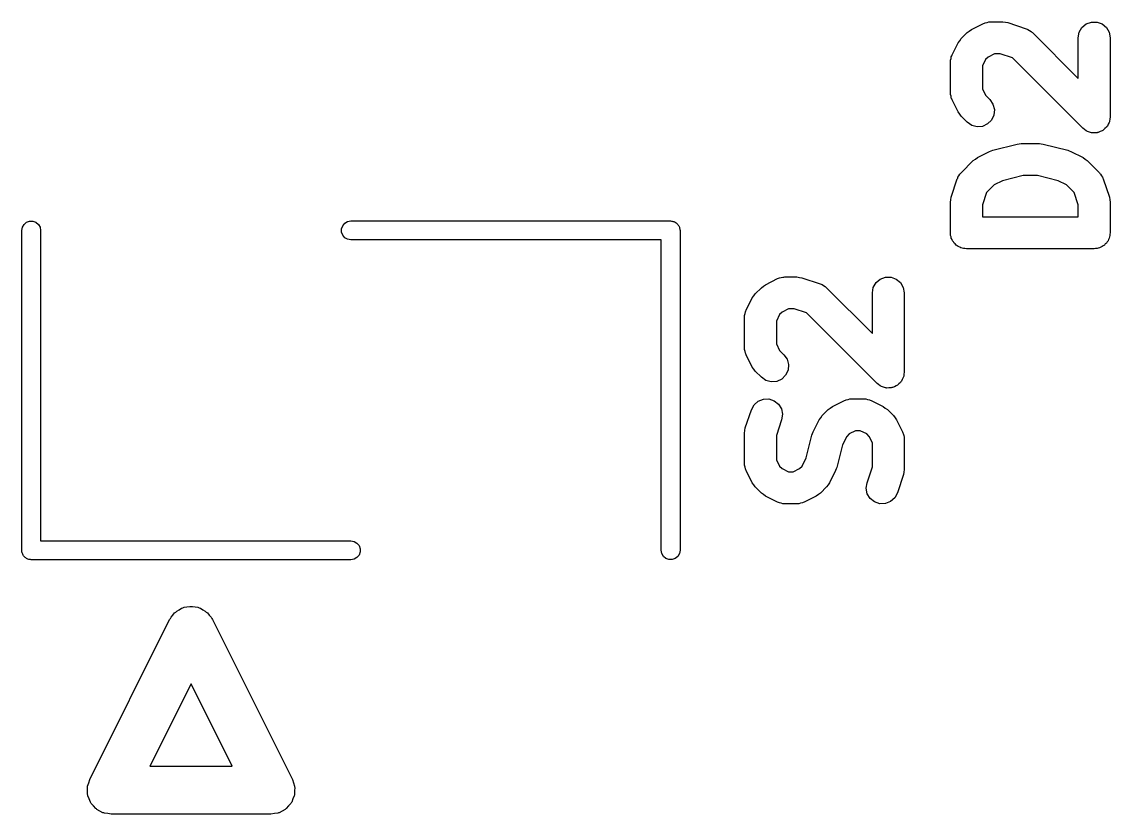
# Model space of a CAD drawing. Extents: x 51 to 137, y -158 to -25.
# Drawn here: x 115.11 to 123.76, y -48.21 to -41.91 of the extents above; entities that cross this region are included whole.
import ezdxf

# ---------------------------------------------------------------- set-up
doc = ezdxf.new("R2010")
doc.units = 0
doc.header["$MEASUREMENT"] = 0
doc.layers.add('BLACK', color=7, linetype='CONTINUOUS')

msp = doc.modelspace()

# ---------------------------------------------------------------- linework, layer by layer
at = {"layer": 'Black'}
for p, q in [((122.659, -41.9761), (122.755, -41.9277)), ((122.755, -41.9277), (122.762, -41.9256)), ((122.762, -41.9256), (122.769, -41.922)), ((122.769, -41.922), (122.783, -41.9194)), ((122.783, -41.9194), (122.798, -41.9151)), ((122.798, -41.9151), (122.805, -41.9156)), ((122.805, -41.9156), (122.812, -41.9143)), ((122.812, -41.9143), (122.909, -41.9143)), ((122.909, -41.9143), (122.929, -41.9178)), ((122.929, -41.9178), (122.949, -41.9208)), ((122.949, -41.9208), (123.094, -41.9692)), ((123.537, -41.9597), (123.571, -41.9313)), ((123.571, -41.9313), (123.613, -41.9162)), ((123.613, -41.9162), (123.657, -41.9162)), ((123.657, -41.9162), (123.698, -41.9313)), ((123.698, -41.9313), (123.732, -41.9597)), ((122.577, -42.0483), (122.626, -41.9999)), ((122.626, -41.9999), (122.642, -41.9882)), ((122.642, -41.9882), (122.659, -41.9761)), ((123.094, -41.9692), (123.101, -41.9727)), ((123.101, -41.9727), (123.108, -41.9746)), ((123.108, -41.9746), (123.12, -41.9831)), ((123.12, -41.9831), (123.133, -41.9902)), ((123.133, -41.9902), (123.138, -41.9957)), ((123.138, -41.9957), (123.144, -41.9999)), ((123.144, -41.9999), (123.508, -42.3637)), ((123.508, -42.0413), (123.515, -41.9979)), ((123.515, -41.9979), (123.537, -41.9597)), ((123.732, -41.9597), (123.754, -41.9979)), ((123.754, -41.9979), (123.762, -42.0413)), ((122.505, -42.178), (122.553, -42.0813)), ((122.553, -42.0813), (122.566, -42.0649)), ((122.566, -42.0649), (122.577, -42.0483)), ((123.508, -42.3637), (123.508, -42.0413)), ((123.762, -42.0413), (123.762, -42.6703)), ((122.497, -42.2061), (122.499, -42.1914)), ((122.499, -42.1914), (122.503, -42.1851)), ((122.503, -42.1851), (122.505, -42.178)), ((122.791, -42.1941), (122.771, -42.2133)), ((122.842, -42.1683), (122.791, -42.1941)), ((122.888, -42.1683), (122.842, -42.1683)), ((122.985, -42.2007), (122.888, -42.1683)), ((123.545, -42.7601), (122.985, -42.2007)), ((122.492, -42.2203), (122.497, -42.2061)), ((122.493, -42.2276), (122.492, -42.2203)), ((122.492, -42.2348), (122.493, -42.2276)), ((122.492, -42.4767), (122.492, -42.2348)), ((122.771, -42.2133), (122.746, -42.2648)), ((122.746, -42.2648), (122.746, -42.4468)), ((122.746, -42.4468), (122.771, -42.4983)), ((122.493, -42.484), (122.492, -42.4767)), ((122.492, -42.4913), (122.493, -42.484)), ((122.497, -42.5055), (122.492, -42.4913)), ((122.499, -42.5202), (122.497, -42.5055)), ((122.503, -42.5265), (122.499, -42.5202)), ((122.505, -42.5335), (122.503, -42.5265)), ((122.553, -42.6303), (122.505, -42.5335)), ((122.771, -42.4983), (122.805, -42.5321)), ((122.805, -42.5321), (122.83, -42.5682)), ((122.566, -42.6466), (122.553, -42.6303)), ((122.83, -42.5682), (122.842, -42.6108)), ((122.842, -42.6108), (122.838, -42.6548)), ((122.577, -42.6633), (122.566, -42.6466)), ((122.626, -42.7117), (122.577, -42.6633)), ((122.662, -42.737), (122.626, -42.7117)), ((122.819, -42.6947), (122.788, -42.7259)), ((122.838, -42.6548), (122.819, -42.6947)), ((123.754, -42.7137), (123.746, -42.7281)), ((123.755, -42.7082), (123.754, -42.7137)), ((123.757, -42.7031), (123.755, -42.7082)), ((123.759, -42.6866), (123.757, -42.7031)), ((123.762, -42.6703), (123.759, -42.6866)), ((122.704, -42.7484), (122.662, -42.737)), ((122.748, -42.7446), (122.704, -42.7484)), ((122.788, -42.7259), (122.748, -42.7446)), ((123.558, -42.7696), (123.545, -42.7601)), ((123.571, -42.7803), (123.558, -42.7696)), ((123.576, -42.7822), (123.571, -42.7803)), ((123.581, -42.7854), (123.576, -42.7822)), ((123.597, -42.7897), (123.581, -42.7854)), ((123.613, -42.7953), (123.597, -42.7897)), ((123.618, -42.7953), (123.613, -42.7953)), ((123.624, -42.7968), (123.618, -42.7953)), ((123.64, -42.7953), (123.624, -42.7968)), ((123.657, -42.7953), (123.64, -42.7953)), ((123.662, -42.7934), (123.657, -42.7953)), ((123.667, -42.7929), (123.662, -42.7934)), ((123.683, -42.7859), (123.667, -42.7929)), ((123.698, -42.7803), (123.683, -42.7859)), ((123.702, -42.7767), (123.698, -42.7803)), ((123.707, -42.7743), (123.702, -42.7767)), ((123.719, -42.7626), (123.707, -42.7743)), ((123.732, -42.7519), (123.719, -42.7626)), ((123.735, -42.7471), (123.732, -42.7519)), ((123.739, -42.7431), (123.735, -42.7471)), ((123.746, -42.7281), (123.739, -42.7431)), ((122.83, -42.9341), (123.023, -42.8857)), ((123.023, -42.8857), (123.039, -42.8846)), ((123.039, -42.8846), (123.054, -42.8819)), ((123.054, -42.8819), (123.199, -42.8819)), ((123.199, -42.8819), (123.214, -42.8846)), ((123.214, -42.8846), (123.23, -42.8857)), ((123.23, -42.8857), (123.424, -42.9341)), ((122.707, -42.9921), (122.804, -42.9437)), ((122.804, -42.9437), (122.817, -42.9398)), ((122.817, -42.9398), (122.83, -42.9341)), ((123.424, -42.9341), (123.436, -42.9398)), ((123.436, -42.9398), (123.45, -42.9437)), ((123.45, -42.9437), (123.546, -42.9921)), ((122.577, -43.1127), (122.674, -43.0159)), ((122.674, -43.0159), (122.691, -43.0042)), ((122.691, -43.0042), (122.707, -42.9921)), ((123.546, -42.9921), (123.563, -43.0042)), ((123.563, -43.0042), (123.579, -43.0159)), ((123.579, -43.0159), (123.676, -43.1127)), ((122.55, -43.1559), (122.552, -43.1488)), ((122.552, -43.1488), (122.56, -43.1366)), ((122.56, -43.1366), (122.568, -43.1235)), ((122.568, -43.1235), (122.573, -43.1187)), ((122.573, -43.1187), (122.577, -43.1127)), ((123.07, -43.1359), (122.905, -43.1771)), ((123.184, -43.1359), (123.07, -43.1359)), ((123.348, -43.1771), (123.184, -43.1359)), ((123.676, -43.1127), (123.68, -43.1186)), ((123.68, -43.1186), (123.686, -43.1235)), ((123.686, -43.1235), (123.693, -43.1366)), ((123.693, -43.1366), (123.701, -43.1488)), ((123.701, -43.1488), (123.703, -43.1559)), ((122.498, -43.3074), (122.547, -43.1623)), ((122.547, -43.1623), (122.55, -43.1559)), ((122.839, -43.2101), (122.778, -43.2711)), ((122.905, -43.1771), (122.839, -43.2101)), ((123.414, -43.2101), (123.348, -43.1771)), ((123.475, -43.2711), (123.414, -43.2101)), ((123.703, -43.1559), (123.707, -43.1623)), ((123.707, -43.1623), (123.755, -43.3074)), ((122.495, -43.3276), (122.498, -43.3074)), ((122.778, -43.2711), (122.746, -43.3682)), ((123.508, -43.3682), (123.475, -43.2711)), ((123.755, -43.3074), (123.758, -43.3276)), ((122.492, -43.3476), (122.495, -43.3276)), ((122.492, -43.5895), (122.492, -43.3476)), ((122.746, -43.3682), (122.746, -43.4625)), ((123.508, -43.4625), (123.508, -43.3682)), ((123.758, -43.3276), (123.762, -43.3476)), ((123.762, -43.3476), (123.762, -43.5895)), ((115.151, -43.5062), (115.176, -43.4973)), ((115.176, -43.4973), (115.202, -43.4973)), ((115.202, -43.4973), (115.227, -43.5062)), ((117.703, -43.5007), (117.729, -43.4962)), ((117.729, -43.4962), (120.269, -43.4962)), ((120.269, -43.4962), (120.275, -43.4973)), ((120.275, -43.4973), (120.282, -43.4973)), ((120.282, -43.4973), (120.288, -43.4996)), ((122.746, -43.4625), (123.508, -43.4625)), ((115.114, -43.5712), (115.119, -43.5455)), ((115.114, -46.1112), (115.114, -43.5712)), ((115.119, -43.5455), (115.132, -43.523)), ((115.132, -43.523), (115.151, -43.5062)), ((115.227, -43.5062), (115.246, -43.523)), ((115.246, -43.523), (115.259, -43.5455)), ((115.259, -43.5455), (115.264, -43.5712)), ((115.264, -43.5712), (115.264, -46.0362)), ((117.655, -43.5582), (117.664, -43.5337)), ((117.655, -43.5842), (117.655, -43.5582)), ((117.664, -43.6087), (117.655, -43.5842)), ((117.664, -43.5337), (117.681, -43.5137)), ((117.681, -43.5137), (117.703, -43.5007)), ((120.288, -43.4996), (120.295, -43.5007)), ((120.295, -43.5007), (120.3, -43.504)), ((120.3, -43.504), (120.306, -43.5062)), ((120.306, -43.5062), (120.312, -43.5105)), ((120.312, -43.5105), (120.317, -43.5137)), ((120.317, -43.5137), (120.321, -43.5188)), ((120.321, -43.5188), (120.326, -43.523)), ((120.326, -43.523), (120.33, -43.5287)), ((120.33, -43.5287), (120.334, -43.5337)), ((120.334, -43.5337), (120.336, -43.5399)), ((120.336, -43.5399), (120.339, -43.5455)), ((120.339, -43.5455), (120.341, -43.552)), ((120.341, -43.552), (120.343, -43.5582)), ((120.343, -43.5582), (120.343, -43.5647)), ((120.343, -43.5647), (120.344, -43.5712)), ((120.344, -43.5712), (120.344, -46.1112)), ((117.681, -43.6287), (117.664, -43.6087)), ((117.703, -43.6417), (117.681, -43.6287)), ((117.729, -43.6462), (117.703, -43.6417)), ((120.194, -43.6462), (117.729, -43.6462)), ((120.194, -46.1112), (120.194, -43.6462)), ((122.494, -43.6004), (122.492, -43.5895)), ((122.494, -43.6116), (122.494, -43.6004)), ((122.497, -43.622), (122.494, -43.6116)), ((122.499, -43.6329), (122.497, -43.622)), ((122.505, -43.6426), (122.499, -43.6329)), ((122.509, -43.653), (122.505, -43.6426)), ((122.516, -43.6615), (122.509, -43.653)), ((122.521, -43.6711), (122.516, -43.6615)), ((122.53, -43.6783), (122.521, -43.6711)), ((123.732, -43.6711), (123.723, -43.6783)), ((123.737, -43.6615), (123.732, -43.6711)), ((123.745, -43.653), (123.737, -43.6615)), ((123.748, -43.6426), (123.745, -43.653)), ((123.754, -43.6329), (123.748, -43.6426)), ((123.756, -43.622), (123.754, -43.6329)), ((123.76, -43.6116), (123.756, -43.622)), ((123.762, -43.5895), (123.76, -43.6004)), ((123.76, -43.6004), (123.76, -43.6116)), ((122.537, -43.6868), (122.53, -43.6783)), ((122.547, -43.6923), (122.537, -43.6868)), ((122.555, -43.6995), (122.547, -43.6923)), ((122.566, -43.7033), (122.555, -43.6995)), ((122.575, -43.7088), (122.566, -43.7033)), ((122.586, -43.7108), (122.575, -43.7088)), ((122.597, -43.7146), (122.586, -43.7108)), ((122.608, -43.7146), (122.597, -43.7146)), ((122.619, -43.7165), (122.608, -43.7146)), ((123.635, -43.7165), (122.619, -43.7165)), ((123.646, -43.7146), (123.635, -43.7165)), ((123.657, -43.7146), (123.646, -43.7146)), ((123.667, -43.7108), (123.657, -43.7146)), ((123.678, -43.7088), (123.667, -43.7108)), ((123.688, -43.7033), (123.678, -43.7088)), ((123.698, -43.6995), (123.688, -43.7033)), ((123.707, -43.6923), (123.698, -43.6995)), ((123.716, -43.6868), (123.707, -43.6923)), ((123.723, -43.6783), (123.716, -43.6868)), ((120.99, -44.0257), (121.006, -44.014)), ((121.006, -44.014), (121.023, -44.0019)), ((121.023, -44.0019), (121.119, -43.9535)), ((121.119, -43.9535), (121.126, -43.9514)), ((121.126, -43.9514), (121.133, -43.9478)), ((121.133, -43.9478), (121.147, -43.9452)), ((121.147, -43.9452), (121.162, -43.9409)), ((121.162, -43.9409), (121.169, -43.9414)), ((121.169, -43.9414), (121.176, -43.9401)), ((121.176, -43.9401), (121.273, -43.9401)), ((121.273, -43.9401), (121.293, -43.9436)), ((121.293, -43.9436), (121.313, -43.9466)), ((121.313, -43.9466), (121.458, -43.995)), ((121.458, -43.995), (121.465, -43.9985)), ((121.465, -43.9985), (121.472, -44.0004)), ((121.472, -44.0004), (121.484, -44.0089)), ((121.484, -44.0089), (121.497, -44.016)), ((121.497, -44.016), (121.502, -44.0215)), ((121.879, -44.0237), (121.901, -43.9855)), ((121.901, -43.9855), (121.935, -43.9571)), ((121.935, -43.9571), (121.977, -43.942)), ((121.977, -43.942), (122.021, -43.942)), ((122.021, -43.942), (122.062, -43.9571)), ((122.062, -43.9571), (122.096, -43.9855)), ((122.096, -43.9855), (122.118, -44.0237)), ((120.917, -44.1071), (120.93, -44.0907)), ((120.93, -44.0907), (120.941, -44.0741)), ((120.941, -44.0741), (120.99, -44.0257)), ((121.502, -44.0215), (121.508, -44.0257)), ((121.508, -44.0257), (121.872, -44.3895)), ((121.872, -44.0671), (121.879, -44.0237)), ((121.872, -44.3895), (121.872, -44.0671)), ((122.118, -44.0237), (122.126, -44.0671)), ((122.126, -44.0671), (122.126, -44.6961)), ((120.869, -44.2038), (120.917, -44.1071)), ((120.856, -44.2461), (120.861, -44.2318)), ((120.857, -44.2534), (120.856, -44.2461)), ((120.856, -44.2606), (120.857, -44.2534)), ((120.856, -44.5025), (120.856, -44.2606)), ((120.861, -44.2318), (120.863, -44.2172)), ((120.863, -44.2172), (120.867, -44.2108)), ((120.867, -44.2108), (120.869, -44.2038)), ((121.135, -44.2391), (121.11, -44.2906)), ((121.155, -44.2199), (121.135, -44.2391)), ((121.206, -44.1941), (121.155, -44.2199)), ((121.252, -44.1941), (121.206, -44.1941)), ((121.349, -44.2265), (121.252, -44.1941)), ((121.909, -44.7859), (121.349, -44.2265)), ((121.11, -44.2906), (121.11, -44.4726)), ((120.857, -44.5097), (120.856, -44.5025)), ((120.856, -44.5171), (120.857, -44.5097)), ((120.861, -44.5313), (120.856, -44.5171)), ((120.863, -44.546), (120.861, -44.5313)), ((121.11, -44.4726), (121.135, -44.5241)), ((121.135, -44.5241), (121.169, -44.5579)), ((120.867, -44.5523), (120.863, -44.546)), ((120.869, -44.5593), (120.867, -44.5523)), ((120.917, -44.6561), (120.869, -44.5593)), ((121.169, -44.5579), (121.194, -44.594)), ((121.194, -44.594), (121.206, -44.6366)), ((120.93, -44.6724), (120.917, -44.6561)), ((120.941, -44.6891), (120.93, -44.6724)), ((120.99, -44.7375), (120.941, -44.6891)), ((121.202, -44.6805), (121.183, -44.7205)), ((121.206, -44.6366), (121.202, -44.6805)), ((122.126, -44.6961), (122.123, -44.7124)), ((121.026, -44.7628), (120.99, -44.7375)), ((121.068, -44.7742), (121.026, -44.7628)), ((121.112, -44.7703), (121.068, -44.7742)), ((121.152, -44.7517), (121.112, -44.7703)), ((121.183, -44.7205), (121.152, -44.7517)), ((121.922, -44.7954), (121.909, -44.7859)), ((121.935, -44.806), (121.922, -44.7954)), ((122.083, -44.7884), (122.071, -44.8001)), ((122.096, -44.7777), (122.083, -44.7884)), ((122.099, -44.7728), (122.096, -44.7777)), ((122.103, -44.7689), (122.099, -44.7728)), ((122.11, -44.7539), (122.103, -44.7689)), ((122.118, -44.7395), (122.11, -44.7539)), ((122.119, -44.734), (122.118, -44.7395)), ((122.121, -44.7289), (122.119, -44.734)), ((122.123, -44.7124), (122.121, -44.7289)), ((121.94, -44.808), (121.935, -44.806)), ((121.945, -44.8112), (121.94, -44.808)), ((121.961, -44.8155), (121.945, -44.8112)), ((121.977, -44.8211), (121.961, -44.8155)), ((121.982, -44.8211), (121.977, -44.8211)), ((121.988, -44.8226), (121.982, -44.8211)), ((122.004, -44.8211), (121.988, -44.8226)), ((122.021, -44.8211), (122.004, -44.8211)), ((122.026, -44.8192), (122.021, -44.8211)), ((122.031, -44.8187), (122.026, -44.8192)), ((122.047, -44.8117), (122.031, -44.8187)), ((122.062, -44.806), (122.047, -44.8117)), ((122.066, -44.8024), (122.062, -44.806)), ((122.071, -44.8001), (122.066, -44.8024)), ((120.911, -44.9946), (120.932, -44.9558)), ((120.932, -44.9558), (120.965, -44.9265)), ((120.965, -44.9265), (121.006, -44.9103)), ((121.006, -44.9103), (121.05, -44.9091)), ((121.05, -44.9091), (121.091, -44.923)), ((121.091, -44.923), (121.126, -44.9505)), ((121.126, -44.9505), (121.149, -44.988)), ((121.538, -44.9816), (121.555, -44.9695)), ((121.555, -44.9695), (121.652, -44.9211)), ((121.652, -44.9211), (121.659, -44.919)), ((121.659, -44.919), (121.665, -44.9154)), ((121.665, -44.9154), (121.68, -44.9128)), ((121.68, -44.9128), (121.694, -44.9086)), ((121.694, -44.9086), (121.701, -44.909)), ((121.701, -44.909), (121.708, -44.9077)), ((121.708, -44.9077), (121.805, -44.9077)), ((121.805, -44.9077), (121.812, -44.909)), ((121.812, -44.909), (121.82, -44.9086)), ((121.82, -44.9086), (121.834, -44.9128)), ((121.834, -44.9128), (121.849, -44.9154)), ((121.849, -44.9154), (121.855, -44.919)), ((121.855, -44.919), (121.862, -44.9211)), ((121.862, -44.9211), (121.959, -44.9695)), ((121.959, -44.9695), (121.975, -44.9816)), ((120.862, -45.1397), (120.911, -44.9946)), ((121.149, -44.988), (121.158, -45.0313)), ((121.158, -45.0313), (121.151, -45.0749)), ((121.462, -45.0583), (121.473, -45.0417)), ((121.473, -45.0417), (121.522, -44.9933)), ((121.522, -44.9933), (121.538, -44.9816)), ((121.975, -44.9816), (121.992, -44.9933)), ((121.992, -44.9933), (122.04, -45.0417)), ((122.04, -45.0417), (122.052, -45.0584)), ((120.859, -45.1598), (120.862, -45.1397)), ((121.151, -45.0749), (121.11, -45.2005)), ((121.401, -45.1715), (121.45, -45.0747)), ((121.45, -45.0747), (121.462, -45.0583)), ((122.052, -45.0584), (122.064, -45.0747)), ((122.064, -45.0747), (122.112, -45.1715)), ((120.856, -45.1799), (120.859, -45.1598)), ((120.856, -45.4218), (120.856, -45.1799)), ((121.11, -45.2005), (121.11, -45.3918)), ((121.347, -45.3774), (121.392, -45.1974)), ((121.392, -45.1974), (121.397, -45.1848)), ((121.397, -45.1848), (121.401, -45.1715)), ((121.668, -45.2067), (121.635, -45.2726)), ((121.687, -45.1875), (121.668, -45.2067)), ((121.738, -45.1617), (121.687, -45.1875)), ((121.775, -45.1617), (121.738, -45.1617)), ((121.827, -45.1875), (121.775, -45.1617)), ((121.846, -45.2067), (121.827, -45.1875)), ((121.872, -45.2582), (121.846, -45.2067)), ((122.112, -45.1715), (122.114, -45.1785)), ((122.114, -45.1785), (122.118, -45.1848)), ((122.118, -45.1848), (122.121, -45.1995)), ((122.121, -45.1995), (122.125, -45.2137)), ((122.125, -45.2137), (122.124, -45.221)), ((122.124, -45.221), (122.126, -45.2282)), ((122.126, -45.2282), (122.126, -45.4702)), ((121.635, -45.2726), (121.59, -45.4526)), ((121.872, -45.4495), (121.872, -45.2582)), ((121.11, -45.3918), (121.135, -45.4433)), ((121.314, -45.4433), (121.347, -45.3774)), ((120.857, -45.429), (120.856, -45.4218)), ((120.856, -45.4363), (120.857, -45.429)), ((120.861, -45.4505), (120.856, -45.4363)), ((120.863, -45.4652), (120.861, -45.4505)), ((120.867, -45.4716), (120.863, -45.4652)), ((120.869, -45.4786), (120.867, -45.4716)), ((120.917, -45.5753), (120.869, -45.4786)), ((121.135, -45.4433), (121.155, -45.4625)), ((121.155, -45.4625), (121.206, -45.4883)), ((121.206, -45.4883), (121.243, -45.4883)), ((121.243, -45.4883), (121.294, -45.4625)), ((121.294, -45.4625), (121.314, -45.4433)), ((121.58, -45.4786), (121.532, -45.5753)), ((121.584, -45.4653), (121.58, -45.4786)), ((121.59, -45.4526), (121.584, -45.4653)), ((121.83, -45.5751), (121.872, -45.4495)), ((122.126, -45.4702), (122.122, -45.4902)), ((122.119, -45.5103), (122.071, -45.6555)), ((122.122, -45.4902), (122.119, -45.5103)), ((120.93, -45.5917), (120.917, -45.5753)), ((120.941, -45.6083), (120.93, -45.5917)), ((120.99, -45.6567), (120.941, -45.6083)), ((121.006, -45.6684), (120.99, -45.6567)), ((121.459, -45.6567), (121.443, -45.6684)), ((121.508, -45.6083), (121.459, -45.6567)), ((121.52, -45.5917), (121.508, -45.6083)), ((121.532, -45.5753), (121.52, -45.5917)), ((121.823, -45.6188), (121.83, -45.5751)), ((121.832, -45.662), (121.823, -45.6188)), ((122.071, -45.6555), (122.05, -45.6942)), ((121.023, -45.6805), (121.006, -45.6684)), ((121.119, -45.7289), (121.023, -45.6805)), ((121.126, -45.731), (121.119, -45.7289)), ((121.133, -45.7346), (121.126, -45.731)), ((121.147, -45.7372), (121.133, -45.7346)), ((121.162, -45.7415), (121.147, -45.7372)), ((121.169, -45.741), (121.162, -45.7415)), ((121.176, -45.7423), (121.169, -45.741)), ((121.273, -45.7423), (121.176, -45.7423)), ((121.28, -45.741), (121.273, -45.7423)), ((121.287, -45.7415), (121.28, -45.741)), ((121.302, -45.7372), (121.287, -45.7415)), ((121.316, -45.7346), (121.302, -45.7372)), ((121.323, -45.731), (121.316, -45.7346)), ((121.33, -45.7289), (121.323, -45.731)), ((121.426, -45.6805), (121.33, -45.7289)), ((121.443, -45.6684), (121.426, -45.6805)), ((121.855, -45.6996), (121.832, -45.662)), ((121.89, -45.727), (121.855, -45.6996)), ((121.932, -45.7409), (121.89, -45.727)), ((121.976, -45.7397), (121.932, -45.7409)), ((122.017, -45.7235), (121.976, -45.7397)), ((122.05, -45.6942), (122.017, -45.7235)), ((115.264, -46.0362), (117.729, -46.0362)), ((117.729, -46.0362), (117.755, -46.0407)), ((117.755, -46.0407), (117.777, -46.0537)), ((117.777, -46.0537), (117.794, -46.0737)), ((117.794, -46.0737), (117.803, -46.0982)), ((115.115, -46.1177), (115.114, -46.1112)), ((115.115, -46.1242), (115.115, -46.1177)), ((115.117, -46.1304), (115.115, -46.1242)), ((115.119, -46.1369), (115.117, -46.1304)), ((115.122, -46.1425), (115.119, -46.1369)), ((115.124, -46.1487), (115.122, -46.1425)), ((115.128, -46.1537), (115.124, -46.1487)), ((115.132, -46.1594), (115.128, -46.1537)), ((115.137, -46.1636), (115.132, -46.1594)), ((115.141, -46.1687), (115.137, -46.1636)), ((115.146, -46.1719), (115.141, -46.1687)), ((115.151, -46.1762), (115.146, -46.1719)), ((115.158, -46.1784), (115.151, -46.1762)), ((115.163, -46.1817), (115.158, -46.1784)), ((117.777, -46.1687), (117.755, -46.1817)), ((117.794, -46.1487), (117.777, -46.1687)), ((117.803, -46.1242), (117.794, -46.1487)), ((117.803, -46.0982), (117.803, -46.1242)), ((120.199, -46.1369), (120.194, -46.1112)), ((120.212, -46.1594), (120.199, -46.1369)), ((120.231, -46.1762), (120.212, -46.1594)), ((120.256, -46.1851), (120.231, -46.1762)), ((120.306, -46.1762), (120.282, -46.1851)), ((120.326, -46.1594), (120.306, -46.1762)), ((120.339, -46.1369), (120.326, -46.1594)), ((120.344, -46.1112), (120.339, -46.1369)), ((115.17, -46.1828), (115.163, -46.1817)), ((115.176, -46.1851), (115.17, -46.1828)), ((115.183, -46.1851), (115.176, -46.1851)), ((115.189, -46.1862), (115.183, -46.1851)), ((117.729, -46.1862), (115.189, -46.1862)), ((117.755, -46.1817), (117.729, -46.1862)), ((120.282, -46.1851), (120.256, -46.1851)), ((116.315, -46.6254), (116.328, -46.6079)), ((116.328, -46.6079), (116.338, -46.6015)), ((116.338, -46.6015), (116.346, -46.5932)), ((116.346, -46.5932), (116.365, -46.5834)), ((116.365, -46.5834), (116.383, -46.5714)), ((116.383, -46.5714), (116.394, -46.5687)), ((116.394, -46.5687), (116.405, -46.5636)), ((116.405, -46.5636), (116.426, -46.5611)), ((116.426, -46.5611), (116.448, -46.556)), ((116.448, -46.556), (116.459, -46.5574)), ((116.459, -46.5574), (116.47, -46.556)), ((116.47, -46.556), (116.492, -46.5611)), ((116.492, -46.5611), (116.513, -46.5636)), ((116.513, -46.5636), (116.524, -46.5687)), ((116.524, -46.5687), (116.535, -46.5714)), ((116.535, -46.5714), (116.553, -46.5834)), ((116.553, -46.5834), (116.572, -46.5932)), ((116.572, -46.5932), (116.58, -46.6015)), ((116.58, -46.6015), (116.59, -46.6079)), ((116.59, -46.6079), (116.603, -46.6254)), ((115.654, -47.931), (116.289, -46.661)), ((116.289, -46.661), (116.295, -46.6518)), ((116.295, -46.6518), (116.3, -46.6412)), ((116.3, -46.6412), (116.315, -46.6254)), ((116.603, -46.6254), (116.618, -46.6412)), ((116.618, -46.6412), (116.623, -46.6518)), ((116.623, -46.6518), (116.629, -46.661)), ((116.629, -46.661), (117.264, -47.931)), ((116.459, -47.1722), (116.132, -47.8257)), ((116.786, -47.8257), (116.459, -47.1722)), ((116.132, -47.8257), (116.786, -47.8257)), ((115.635, -47.9944), (115.636, -47.9889)), ((115.636, -48.0218), (115.635, -47.9944)), ((115.636, -47.9831), (115.646, -47.9573)), ((115.636, -47.9889), (115.636, -47.9831)), ((115.646, -47.9573), (115.654, -47.931)), ((117.264, -47.931), (117.272, -47.9573)), ((117.272, -47.9573), (117.282, -47.9831)), ((117.282, -47.9831), (117.282, -47.9889)), ((117.282, -47.9889), (117.283, -47.9944)), ((117.283, -47.9944), (117.282, -48.0218)), ((115.636, -48.0493), (115.636, -48.0218)), ((115.638, -48.0547), (115.636, -48.0493)), ((115.639, -48.0605), (115.638, -48.0547)), ((115.65, -48.0856), (115.639, -48.0605)), ((117.279, -48.0605), (117.268, -48.0856)), ((117.28, -48.0547), (117.279, -48.0605)), ((117.282, -48.0493), (117.28, -48.0547)), ((117.282, -48.0218), (117.282, -48.0493)), ((115.659, -48.1114), (115.65, -48.0856)), ((115.663, -48.1159), (115.659, -48.1114)), ((115.665, -48.1212), (115.663, -48.1159)), ((115.684, -48.1411), (115.665, -48.1212)), ((115.702, -48.1621), (115.684, -48.1411)), ((115.707, -48.165), (115.702, -48.1621)), ((115.711, -48.1692), (115.707, -48.165)), ((115.735, -48.1815), (115.711, -48.1692)), ((117.207, -48.1692), (117.183, -48.1815)), ((117.211, -48.165), (117.207, -48.1692)), ((117.216, -48.1621), (117.211, -48.165)), ((117.234, -48.1411), (117.216, -48.1621)), ((117.253, -48.1212), (117.234, -48.1411)), ((117.255, -48.1159), (117.253, -48.1212)), ((117.259, -48.1114), (117.255, -48.1159)), ((117.268, -48.0856), (117.259, -48.1114)), ((115.759, -48.1952), (115.735, -48.1815)), ((115.765, -48.1962), (115.759, -48.1952)), ((115.77, -48.1988), (115.765, -48.1962)), ((115.797, -48.2019), (115.77, -48.1988)), ((115.824, -48.2067), (115.797, -48.2019)), ((117.094, -48.2067), (115.824, -48.2067)), ((117.121, -48.2019), (117.094, -48.2067)), ((117.148, -48.1988), (117.121, -48.2019)), ((117.153, -48.1962), (117.148, -48.1988)), ((117.159, -48.1952), (117.153, -48.1962)), ((117.183, -48.1815), (117.159, -48.1952))]:
    msp.add_line(p, q, dxfattribs=at)

doc.saveas('drawing.dxf')
